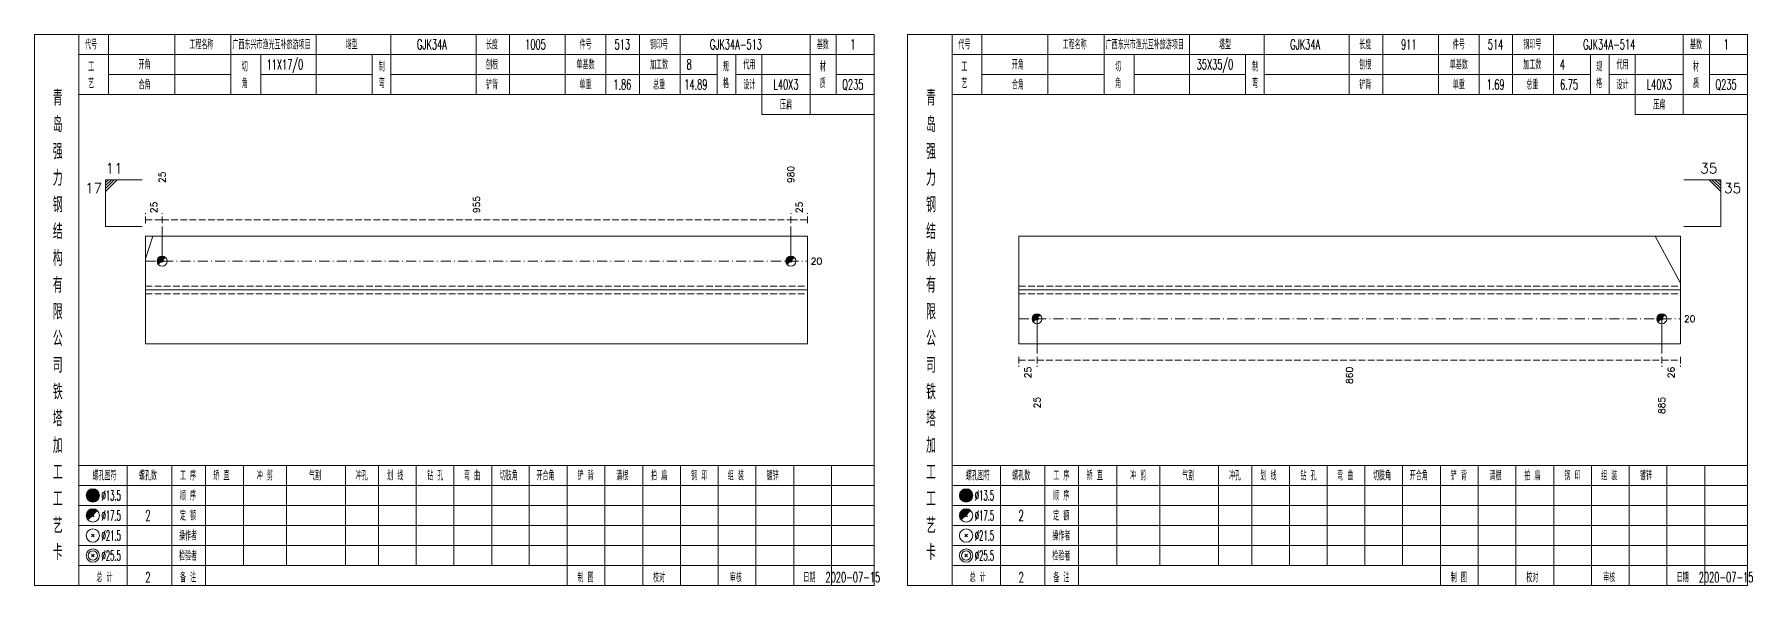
# Model space of a CAD drawing. Extents: x 0 to 2606, y -377 to 6479.
# Drawn here: x 0 to 514, y 4200 to 4365 of the extents above; entities that cross this region are included whole.
import ezdxf
from ezdxf.enums import TextEntityAlignment as Align

# ---------------------------------------------------------------- set-up
doc = ezdxf.new("R2010")
doc.units = 0
doc.header["$MEASUREMENT"] = 0
doc.linetypes.add('一点画线', pattern=[5.2, 3, -1, 0.2, -1])
doc.linetypes.add('虚线', pattern=[2.75, 2, -0.75])
doc.layers.get('0').update_dxf_attribs({"linetype": 'CONTINUOUS', "lineweight": 25})
doc.layers.add('1', color=7, linetype='CONTINUOUS', lineweight=25)
doc.layers.add('4', color=7, linetype='CONTINUOUS', lineweight=25)
doc.styles.get("Standard").update_dxf_attribs({"font": 'simplex.shx', "width": 0.7, "height": 3, "bigfont": 'gbhzfs.shx'})

msp = doc.modelspace()

# ---------------------------------------------------------------- linework, layer by layer
at = {"color": 7, "linetype": 'Continuous', "lineweight": 13}
for p, q in [((21.3, 4321.5), (32.3, 4321.5)), ((21.3, 4307.5), (21.3, 4321.5)), ((22.18, 4321.5), (21.3, 4320.62)), ((23.05, 4321.5), (21.3, 4319.75)), ((23.93, 4321.5), (21.3, 4318.88)), ((24.8, 4321.5), (21.3, 4318)), ((504.8, 4321.5), (493.8, 4321.5)), ((501.3, 4321.5), (504.8, 4318)), ((502.18, 4321.5), (504.8, 4318.88)), ((503.05, 4321.5), (504.8, 4319.75)), ((503.93, 4321.5), (504.8, 4320.62)), ((504.8, 4307.5), (504.8, 4321.5)), ((21.3, 4307.5), (32.3, 4307.5)), ((38.23, 4297.12), (38.23, 4307.5)), ((226.47, 4297.12), (226.47, 4307.5)), ((504.8, 4307.5), (493.8, 4307.5)), ((33.3, 4297.77), (35.47, 4304.62)), ((492.8, 4290.52), (485.19, 4304.62)), ((300.14, 4279.88), (300.14, 4269.5)), ((487.15, 4279.88), (487.15, 4269.5))]:
    msp.add_line(p, q, dxfattribs=at)
at = {"color": 8, "linetype": '虚线', "lineweight": 9}
for p, q in [((33.3, 4308.5), (33.3, 4311.5)), ((38.23, 4308.5), (38.23, 4311.5)), ((38.23, 4308.5), (38.23, 4311.5)), ((226.47, 4308.5), (226.47, 4311.5)), ((226.47, 4308.5), (226.47, 4311.5)), ((231.4, 4308.5), (231.4, 4311.5)), ((33.3, 4309.5), (38.23, 4309.5)), ((38.23, 4309.5), (226.47, 4309.5)), ((226.47, 4309.5), (231.4, 4309.5)), ((294.7, 4268.5), (294.7, 4265.5)), ((294.7, 4267.5), (300.14, 4267.5)), ((300.14, 4268.5), (300.14, 4265.5)), ((300.14, 4268.5), (300.14, 4265.5)), ((300.14, 4267.5), (487.15, 4267.5)), ((487.15, 4268.5), (487.15, 4265.5)), ((487.15, 4268.5), (487.15, 4265.5)), ((487.15, 4267.5), (492.8, 4267.5)), ((492.8, 4268.5), (492.8, 4265.5))]:
    msp.add_line(p, q, dxfattribs=at)
at = {"color": 7, "linetype": 'Continuous', "lineweight": 18}
for p, q in [((33.3, 4304.62), (33.3, 4272.38)), ((33.3, 4304.62), (231.4, 4304.62)), ((231.4, 4304.62), (231.4, 4272.38)), ((294.7, 4304.62), (294.7, 4272.38)), ((294.7, 4304.62), (492.8, 4304.62)), ((492.8, 4304.62), (492.8, 4272.38)), ((33.3, 4288.5), (231.4, 4288.5)), ((294.7, 4288.5), (492.8, 4288.5))]:
    msp.add_line(p, q, dxfattribs=at)
at = {"color": 3, "linetype": '一点画线', "lineweight": 13}
for p, q in [((33.3, 4297.12), (231.4, 4297.12)), ((294.7, 4279.88), (492.8, 4279.88))]:
    msp.add_line(p, q, dxfattribs=at)
at = {"color": 7, "linetype": 'Continuous', "lineweight": 0}
for p, q in [((37.93, 4296.82), (38.53, 4297.43)), ((37.93, 4297.43), (38.53, 4296.82)), ((226.17, 4296.82), (226.77, 4297.43)), ((226.17, 4297.43), (226.77, 4296.82))]:
    msp.add_line(p, q, dxfattribs=at)
at = {"color": 1, "linetype": '虚线', "lineweight": 18}
for p, q in [((33.3, 4289.62), (231.4, 4289.62)), ((33.3, 4287.38), (231.4, 4287.38)), ((294.7, 4289.62), (492.8, 4289.62)), ((294.7, 4287.38), (492.8, 4287.38))]:
    msp.add_line(p, q, dxfattribs=at)
at = {"color": 7, "linetype": 'Continuous', "lineweight": 13}
for centre in [(38.23, 4297.12), (226.47, 4297.12)]:
    msp.add_circle(centre, 1.5, dxfattribs=at)
for centre, radius in [((38.23, 4297.12), 1.35), ((38.23, 4297.12), 1.2), ((38.23, 4297.12), 1.05), ((38.23, 4297.12), 0.9), ((38.23, 4297.12), 0.75), ((38.23, 4297.12), 0.6), ((38.23, 4297.12), 0.45), ((38.23, 4297.12), 0.3), ((38.23, 4297.12), 0.15), ((226.47, 4297.12), 1.35), ((226.47, 4297.12), 1.2), ((226.47, 4297.12), 1.05), ((226.47, 4297.12), 0.9), ((226.47, 4297.12), 0.75), ((226.47, 4297.12), 0.6), ((226.47, 4297.12), 0.45), ((226.47, 4297.12), 0.3), ((226.47, 4297.12), 0.15)]:
    msp.add_arc(centre, radius, 45, 225, dxfattribs=at)
at = {"layer": '1', "color": 7, "linetype": 'Continuous', "lineweight": 0}
for p, q in [((299.84, 4279.57), (300.44, 4280.18)), ((299.84, 4280.18), (300.44, 4279.57)), ((486.85, 4279.57), (487.45, 4280.18)), ((486.85, 4280.18), (487.45, 4279.57))]:
    msp.add_line(p, q, dxfattribs=at)
at = {"layer": '1', "color": 7, "linetype": 'Continuous', "lineweight": 18}
for p, q in [((33.3, 4272.38), (231.4, 4272.38)), ((294.7, 4272.38), (492.8, 4272.38))]:
    msp.add_line(p, q, dxfattribs=at)
at = {"layer": '1', "color": 7, "linetype": 'Continuous', "lineweight": 13}
for centre in [(300.14, 4279.88), (487.15, 4279.88)]:
    msp.add_circle(centre, 1.5, dxfattribs=at)
for centre, radius in [((300.14, 4279.88), 1.35), ((300.14, 4279.88), 1.2), ((300.14, 4279.88), 1.05), ((300.14, 4279.88), 0.9), ((300.14, 4279.88), 0.75), ((300.14, 4279.88), 0.6), ((300.14, 4279.88), 0.45), ((300.14, 4279.88), 0.3), ((300.14, 4279.88), 0.15), ((487.15, 4279.88), 1.35), ((487.15, 4279.88), 1.2), ((487.15, 4279.88), 1.05), ((487.15, 4279.88), 0.9), ((487.15, 4279.88), 0.75), ((487.15, 4279.88), 0.6), ((487.15, 4279.88), 0.45), ((487.15, 4279.88), 0.3), ((487.15, 4279.88), 0.15)]:
    msp.add_arc(centre, radius, 45, 225, dxfattribs=at)
at = {"layer": '4', "color": 1, "linetype": 'Continuous', "lineweight": 18}
for p, q in [((13.3, 4200), (13.3, 4365)), ((22.2, 4347), (22.2, 4365)), ((42, 4347), (42, 4365)), ((58.8, 4347), (58.8, 4365)), ((84.4, 4347), (84.4, 4365)), ((106.7, 4347), (106.7, 4365)), ((132.2, 4347), (132.2, 4365)), ((142.2, 4347), (142.2, 4365)), ((158.9, 4347), (158.9, 4365)), ((171.1, 4347), (171.1, 4365)), ((181.1, 4347), (181.1, 4365)), ((193.3, 4347), (193.3, 4365)), ((232.2, 4341), (232.2, 4365)), ((240, 4347), (240, 4365)), ((274.7, 4200), (274.7, 4365)), ((283.6, 4347), (283.6, 4365)), ((303.4, 4347), (303.4, 4365)), ((320.2, 4347), (320.2, 4365)), ((345.8, 4347), (345.8, 4365)), ((368.1, 4347), (368.1, 4365)), ((393.6, 4347), (393.6, 4365)), ((403.6, 4347), (403.6, 4365)), ((420.3, 4347), (420.3, 4365)), ((432.5, 4347), (432.5, 4365)), ((442.5, 4347), (442.5, 4365)), ((454.7, 4347), (454.7, 4365)), ((493.6, 4341), (493.6, 4365)), ((501.4, 4347), (501.4, 4365)), ((13.3, 4359), (251.4, 4359)), ((67.8, 4347), (67.8, 4359)), ((101.1, 4347), (101.1, 4359)), ((204.4, 4347), (204.4, 4359)), ((210, 4347), (210, 4359)), ((217.8, 4341), (217.8, 4359)), ((274.7, 4359), (512.8, 4359)), ((329.2, 4347), (329.2, 4359)), ((362.5, 4347), (362.5, 4359)), ((465.8, 4347), (465.8, 4359)), ((471.4, 4347), (471.4, 4359)), ((479.2, 4341), (479.2, 4359)), ((22.2, 4353), (58.8, 4353)), ((67.8, 4353), (101.1, 4353)), ((106.7, 4353), (204.4, 4353)), ((210, 4353), (232.2, 4353)), ((240, 4353), (251.4, 4353)), ((283.6, 4353), (320.2, 4353)), ((329.2, 4353), (362.5, 4353)), ((368.1, 4353), (465.8, 4353)), ((471.4, 4353), (493.6, 4353)), ((501.4, 4353), (512.8, 4353)), ((13.3, 4347), (251.4, 4347)), ((274.7, 4347), (512.8, 4347)), ((217.8, 4341), (251.4, 4341)), ((479.2, 4341), (512.8, 4341)), ((13.3, 4236), (251.4, 4236)), ((27.8, 4200), (27.8, 4236)), ((41.1, 4200), (41.1, 4236)), ((51.2, 4200), (51.2, 4236)), ((62.6, 4206), (62.6, 4236)), ((75.5, 4206), (75.5, 4236)), ((93.1, 4206), (93.1, 4236)), ((103, 4206), (103, 4236)), ((114.3, 4206), (114.3, 4236)), ((125.6, 4206), (125.6, 4236)), ((136.9, 4206), (136.9, 4236)), ((148.1, 4206), (148.1, 4236)), ((159.5, 4206), (159.5, 4236)), ((170.8, 4206), (170.8, 4236)), ((182.1, 4206), (182.1, 4236)), ((193.4, 4206), (193.4, 4236)), ((204.7, 4206), (204.7, 4236)), ((216, 4206), (216, 4236)), ((227.3, 4206), (227.3, 4236)), ((238.6, 4206), (238.6, 4236)), ((274.7, 4236), (512.8, 4236)), ((289.2, 4200), (289.2, 4236)), ((302.5, 4200), (302.5, 4236)), ((312.6, 4200), (312.6, 4236)), ((324, 4206), (324, 4236)), ((336.9, 4206), (336.9, 4236)), ((354.5, 4206), (354.5, 4236)), ((364.4, 4206), (364.4, 4236)), ((375.7, 4206), (375.7, 4236)), ((387, 4206), (387, 4236)), ((398.3, 4206), (398.3, 4236)), ((409.5, 4206), (409.5, 4236)), ((420.9, 4206), (420.9, 4236)), ((432.2, 4206), (432.2, 4236)), ((443.5, 4206), (443.5, 4236)), ((454.8, 4206), (454.8, 4236)), ((466.1, 4206), (466.1, 4236)), ((477.4, 4206), (477.4, 4236)), ((488.7, 4206), (488.7, 4236)), ((500, 4206), (500, 4236)), ((13.3, 4230), (251.4, 4230)), ((274.7, 4230), (512.8, 4230)), ((13.3, 4224), (251.4, 4224)), ((274.7, 4224), (512.8, 4224)), ((13.3, 4218), (251.4, 4218)), ((274.7, 4218), (512.8, 4218)), ((13.3, 4212), (251.4, 4212)), ((274.7, 4212), (512.8, 4212)), ((13.3, 4206), (251.4, 4206)), ((159.5, 4200), (159.5, 4206)), ((170.8, 4200), (170.8, 4206)), ((182.1, 4200), (182.1, 4206)), ((193.4, 4200), (193.4, 4206)), ((204.7, 4200), (204.7, 4206)), ((216, 4200), (216, 4206)), ((227.3, 4200), (227.3, 4206)), ((238.6, 4200), (238.6, 4206)), ((274.7, 4206), (512.8, 4206)), ((420.9, 4200), (420.9, 4206)), ((432.2, 4200), (432.2, 4206)), ((443.5, 4200), (443.5, 4206)), ((454.8, 4200), (454.8, 4206)), ((466.1, 4200), (466.1, 4206)), ((477.4, 4200), (477.4, 4206)), ((488.7, 4200), (488.7, 4206)), ((500, 4200), (500, 4206))]:
    msp.add_line(p, q, dxfattribs=at)
at = {"layer": '4', "color": 7, "linetype": 'Continuous', "lineweight": 13}
for p, q in [((17.3, 4226.8), (17.7, 4227.2)), ((17.7, 4226.8), (17.3, 4227.2)), ((278.7, 4226.8), (279.1, 4227.2)), ((279.1, 4226.8), (278.7, 4227.2)), ((17.1, 4214.6), (17.9, 4215.4)), ((17.9, 4214.6), (17.1, 4215.4)), ((278.5, 4214.6), (279.3, 4215.4)), ((279.3, 4214.6), (278.5, 4215.4)), ((17.1, 4208.6), (17.9, 4209.4)), ((17.9, 4208.6), (17.1, 4209.4)), ((278.5, 4208.6), (279.3, 4209.4)), ((279.3, 4208.6), (278.5, 4209.4))]:
    msp.add_line(p, q, dxfattribs=at)
at = {"layer": '4', "color": 7, "linetype": 'Continuous', "lineweight": 0}
for p, q in [((17.1, 4220.6), (17.9, 4221.4)), ((17.1, 4221.4), (17.9, 4220.6)), ((278.5, 4220.6), (279.3, 4221.4)), ((278.5, 4221.4), (279.3, 4220.6))]:
    msp.add_line(p, q, dxfattribs=at)
at = {"layer": '4', "color": 1, "linetype": 'Continuous', "lineweight": 18}
for points in [[(0, 4365), (0, 4200), (251.4, 4200), (251.4, 4365)], [(261.4, 4365), (261.4, 4200), (512.8, 4200), (512.8, 4365)]]:
    msp.add_lwpolyline(points, close=True, dxfattribs=at)
at = {"layer": '4', "color": 7, "linetype": 'Continuous', "lineweight": 13}
for centre, radius in [((17.5, 4227), 2), ((17.5, 4227), 1.8), ((17.5, 4227), 1.6), ((17.5, 4227), 1.4), ((17.5, 4227), 1.2), ((17.5, 4227), 1), ((278.9, 4227), 2), ((278.9, 4227), 1.8), ((278.9, 4227), 1.6), ((278.9, 4227), 1.4), ((278.9, 4227), 1.2), ((278.9, 4227), 1), ((17.5, 4221), 2), ((17.5, 4227), 0.8), ((17.5, 4227), 0.6), ((17.5, 4227), 0.4), ((17.5, 4227), 0.2), ((278.9, 4221), 2), ((278.9, 4227), 0.8), ((278.9, 4227), 0.6), ((278.9, 4227), 0.4), ((278.9, 4227), 0.2), ((17.5, 4215), 2), ((278.9, 4215), 2), ((17.5, 4209), 2), ((17.5, 4209), 1.4), ((278.9, 4209), 2), ((278.9, 4209), 1.4)]:
    msp.add_circle(centre, radius, dxfattribs=at)
for centre, radius in [((17.5, 4221), 1.8), ((278.9, 4221), 1.8), ((17.5, 4221), 1.6), ((17.5, 4221), 1.4), ((17.5, 4221), 1.2), ((17.5, 4221), 1), ((17.5, 4221), 0.8), ((17.5, 4221), 0.6), ((17.5, 4221), 0.4), ((17.5, 4221), 0.2), ((278.9, 4221), 1.6), ((278.9, 4221), 1.4), ((278.9, 4221), 1.2), ((278.9, 4221), 1), ((278.9, 4221), 0.8), ((278.9, 4221), 0.6), ((278.9, 4221), 0.4), ((278.9, 4221), 0.2)]:
    msp.add_arc(centre, radius, 45, 225, dxfattribs=at)

# ---------------------------------------------------------------- texts
at = {"color": 7, "linetype": 'Continuous', "lineweight": 13}
msp.add_text('11', height=3, dxfattribs=at).set_placement((21.3, 4322.5), align=Align.BOTTOM_LEFT)
msp.add_text('35', height=3, dxfattribs=at).set_placement((503.8, 4322.5), align=Align.BOTTOM_RIGHT)
for s, p in [('25', (38.23, 4320.5)), ('980', (226.47, 4320.5))]:
    msp.add_text(s, height=2, rotation=90, dxfattribs=at).set_placement(p, align=Align.MIDDLE_LEFT)
msp.add_text('17', height=3, dxfattribs=at).set_placement((20.3, 4320.5), align=Align.TOP_RIGHT)
at = {"color": 8, "linetype": 'Continuous', "lineweight": 9}
for s, p in [('955', (132.35, 4311.5)), ('25', (35.76, 4311.5)), ('25', (228.94, 4311.5))]:
    msp.add_text(s, height=2, rotation=90, dxfattribs=at).set_placement(p, align=Align.MIDDLE_LEFT)
at = {"color": 7, "linetype": 'Continuous', "lineweight": 13}
msp.add_text('35', height=3, dxfattribs=at).set_placement((505.8, 4320.5), align=Align.TOP_LEFT)
for p in [(232.4, 4297.12), (493.8, 4279.88)]:
    msp.add_text('20', height=2, dxfattribs=at).set_placement(p, align=Align.MIDDLE_LEFT)
at = {"color": 8, "linetype": 'Continuous', "lineweight": 9}
for s, p in [('25', (297.42, 4265.5)), ('860', (393.64, 4265.5)), ('26', (489.97, 4265.5))]:
    msp.add_text(s, height=2, rotation=90, dxfattribs=at).set_placement(p, align=Align.MIDDLE_RIGHT)
at = {"layer": '1', "color": 7, "linetype": 'Continuous', "lineweight": 13}
for s, p in [('25', (300.14, 4256.5)), ('885', (487.15, 4256.5))]:
    msp.add_text(s, height=2, rotation=90, dxfattribs=at).set_placement(p, align=Align.MIDDLE_RIGHT)
at = {"layer": '4', "color": 1, "linetype": 'Continuous', "lineweight": 13}
for s, height, width, p in [('代号', 3, 0.6, (17, 4362)), ('工程名称', 3, 0.6, (50, 4362)), ('广西东兴市渔光互补旅游项目', 3, 0.6, (71, 4362)), ('塔型', 3, 0.6, (95, 4362)), ('GJK34A', 3, 0.6, (119, 4362)), ('长度', 3, 0.6, (137, 4362)), ('1005', 3, 0.6, (150, 4362)), ('件号', 3, 0.6, (165, 4362)), ('513', 3, 0.6, (176, 4362)), ('钢印号', 3, 0.6, (187, 4362)), ('GJK34A-513', 3, 0.6, (210, 4362)), ('基数', 3, 0.6, (236, 4362)), ('1', 3, 0.6, (245, 4362)), ('代号', 3, 0.6, (278.4, 4362)), ('工程名称', 3, 0.6, (311.4, 4362)), ('广西东兴市渔光互补旅游项目', 3, 0.6, (332.4, 4362)), ('塔型', 3, 0.6, (356.4, 4362)), ('GJK34A', 3, 0.6, (380.4, 4362)), ('长度', 3, 0.6, (398.4, 4362)), ('911', 3, 0.6, (411.4, 4362)), ('件号', 3, 0.6, (426.4, 4362)), ('514', 3, 0.6, (437.4, 4362)), ('钢印号', 3, 0.6, (448.4, 4362)), ('GJK34A-514', 3, 0.6, (471.4, 4362)), ('基数', 3, 0.6, (497.4, 4362)), ('1', 3, 0.6, (506.4, 4362)), ('工', 3, 0.6, (17, 4355.4)), ('开角', 3, 0.6, (33, 4356)), ('切', 3, 0.6, (63, 4355.4)), ('11X17/0', 3, 0.6, (75, 4356)), ('制', 3, 0.6, (104, 4355.4)), ('刨根', 3, 0.6, (137, 4356)), ('单基数', 3, 0.6, (165, 4356)), ('加工数', 3, 0.6, (187, 4356)), ('8', 3, 0.6, (196, 4356)), ('规', 3, 0.6, (207, 4355.4)), ('代用', 3, 0.6, (214, 4356)), ('材', 3, 0.6, (236, 4355.4)), ('工', 3, 0.6, (278.4, 4355.4)), ('开角', 3, 0.6, (294.4, 4356)), ('切', 3, 0.6, (324.4, 4355.4)), ('35X35/0', 3, 0.6, (353.4, 4356)), ('制', 3, 0.6, (365.4, 4355.4)), ('刨根', 3, 0.6, (398.4, 4356)), ('单基数', 3, 0.6, (426.4, 4356)), ('加工数', 3, 0.6, (448.4, 4356)), ('4', 3, 0.6, (457.4, 4356)), ('规', 3, 0.6, (468.4, 4355.4)), ('代用', 3, 0.6, (475.4, 4356)), ('材', 3, 0.6, (497.4, 4355.4)), ('艺', 3, 0.6, (17, 4350.4)), ('合角', 3, 0.6, (33, 4350)), ('角', 3, 0.6, (63, 4350.4)), ('弯', 3, 0.6, (104, 4350.4)), ('铲背', 3, 0.6, (137, 4350)), ('单重', 3, 0.6, (165, 4350)), ('1.86', 3, 0.6, (176, 4350)), ('总重', 3, 0.6, (187, 4350)), ('14.89', 3, 0.6, (198, 4350)), ('格', 3, 0.6, (207, 4350.4)), ('设计', 3, 0.6, (214, 4350)), ('L40X3', 3, 0.6, (225, 4350)), ('质', 3, 0.6, (236, 4350.4)), ('Q235', 3, 0.6, (245, 4350)), ('艺', 3, 0.6, (278.4, 4350.4)), ('合角', 3, 0.6, (294.4, 4350)), ('角', 3, 0.6, (324.4, 4350.4)), ('弯', 3, 0.6, (365.4, 4350.4)), ('铲背', 3, 0.6, (398.4, 4350)), ('单重', 3, 0.6, (426.4, 4350)), ('1.69', 3, 0.6, (437.4, 4350)), ('总重', 3, 0.6, (448.4, 4350)), ('6.75', 3, 0.6, (459.4, 4350)), ('格', 3, 0.6, (468.4, 4350.4)), ('设计', 3, 0.6, (475.4, 4350)), ('L40X3', 3, 0.6, (486.4, 4350)), ('质', 3, 0.6, (497.4, 4350.4)), ('Q235', 3, 0.6, (506.4, 4350)), ('青', 4.6, 0.8, (7, 4346)), ('青', 4.6, 0.8, (268.4, 4346)), ('压扁', 3, 0.6, (225, 4344)), ('压扁', 3, 0.6, (486.4, 4344)), ('岛', 4.6, 0.8, (7, 4338)), ('岛', 4.6, 0.8, (268.4, 4338)), ('强', 4.6, 0.8, (7, 4330)), ('强', 4.6, 0.8, (268.4, 4330)), ('力', 4.6, 0.8, (7, 4322)), ('力', 4.6, 0.8, (268.4, 4322)), ('钢', 4.6, 0.8, (7, 4314)), ('钢', 4.6, 0.8, (268.4, 4314)), ('结', 4.6, 0.8, (7, 4306)), ('结', 4.6, 0.8, (268.4, 4306)), ('构', 4.6, 0.8, (7, 4298)), ('构', 4.6, 0.8, (268.4, 4298)), ('有', 4.6, 0.8, (7, 4290)), ('有', 4.6, 0.8, (268.4, 4290)), ('限', 4.6, 0.8, (7, 4282)), ('限', 4.6, 0.8, (268.4, 4282)), ('公', 4.6, 0.8, (7, 4274)), ('公', 4.6, 0.8, (268.4, 4274)), ('司', 4.6, 0.8, (7, 4266)), ('司', 4.6, 0.8, (268.4, 4266)), ('铁', 4.6, 0.8, (7, 4258)), ('铁', 4.6, 0.8, (268.4, 4258)), ('塔', 4.6, 0.8, (7, 4250)), ('塔', 4.6, 0.8, (268.4, 4250)), ('加', 4.6, 0.8, (7, 4242)), ('加', 4.6, 0.8, (268.4, 4242)), ('工', 4.6, 0.8, (7, 4234)), ('螺孔图符', 3, 0.6, (21, 4233)), ('螺孔数', 3, 0.6, (34, 4233)), ('工 序', 3, 0.6, (46, 4233)), ('矫 直', 3, 0.6, (56, 4233)), ('冲 剪', 3, 0.6, (69, 4233)), ('气割', 3, 0.6, (84, 4233)), ('冲孔', 3, 0.6, (98, 4233)), ('划 线', 3, 0.6, (108, 4233)), ('钻 孔', 3, 0.6, (120, 4233)), ('弯 曲', 3, 0.6, (131, 4233)), ('切肢角', 3, 0.6, (142, 4233)), ('开合角', 3, 0.6, (153, 4233)), ('铲 背', 3, 0.6, (165, 4233)), ('清根', 3, 0.6, (176, 4233)), ('拍 扁', 3, 0.6, (187, 4233)), ('钢 印', 3, 0.6, (199, 4233)), ('组 装', 3, 0.6, (210, 4233)), ('镀锌', 3, 0.6, (221, 4233)), ('工', 4.6, 0.8, (268.4, 4234)), ('螺孔图符', 3, 0.6, (282.4, 4233)), ('螺孔数', 3, 0.6, (295.4, 4233)), ('工 序', 3, 0.6, (307.4, 4233)), ('矫 直', 3, 0.6, (317.4, 4233)), ('冲 剪', 3, 0.6, (330.4, 4233)), ('气割', 3, 0.6, (345.4, 4233)), ('冲孔', 3, 0.6, (359.4, 4233)), ('划 线', 3, 0.6, (369.4, 4233)), ('钻 孔', 3, 0.6, (381.4, 4233)), ('弯 曲', 3, 0.6, (392.4, 4233)), ('切肢角', 3, 0.6, (403.4, 4233)), ('开合角', 3, 0.6, (414.4, 4233)), ('铲 背', 3, 0.6, (426.4, 4233)), ('清根', 3, 0.6, (437.4, 4233)), ('拍 扁', 3, 0.6, (448.4, 4233)), ('钢 印', 3, 0.6, (460.4, 4233)), ('组 装', 3, 0.6, (471.4, 4233)), ('镀锌', 3, 0.6, (482.4, 4233)), ('工', 4.6, 0.8, (7, 4226)), ('%%C13.5', 3, 0.5, (23, 4227)), ('顺 序', 3, 0.6, (46, 4227)), ('工', 4.6, 0.8, (268.4, 4226)), ('%%C13.5', 3, 0.5, (284.4, 4227)), ('顺 序', 3, 0.6, (307.4, 4227)), ('定 额', 3, 0.6, (46, 4221)), ('定 额', 3, 0.6, (307.4, 4221)), ('艺', 4.6, 0.8, (7, 4218)), ('%%C17.5', 3, 0.5, (23, 4221)), ('2', 3.2, 0.6, (34, 4221)), ('艺', 4.6, 0.8, (268.4, 4218)), ('%%C17.5', 3, 0.5, (284.4, 4221)), ('2', 3.2, 0.6, (295.4, 4221)), ('卡', 4.6, 0.8, (7, 4210)), ('%%C21.5', 3, 0.5, (23, 4215)), ('操作者', 3, 0.6, (46, 4215)), ('卡', 4.6, 0.8, (268.4, 4210)), ('%%C21.5', 3, 0.5, (284.4, 4215)), ('操作者', 3, 0.6, (307.4, 4215)), ('%%C25.5', 3, 0.5, (23, 4209)), ('检验者', 3, 0.6, (46, 4209)), ('%%C25.5', 3, 0.5, (284.4, 4209)), ('检验者', 3, 0.6, (307.4, 4209)), ('总 计', 3, 0.6, (21, 4202.5)), ('2', 3, 0.6, (34, 4202.5)), ('备 注', 3, 0.6, (46, 4202.5)), ('制 图', 3, 0.6, (165, 4202.5)), ('校对', 3, 0.6, (187, 4202.5)), ('审核', 3, 0.6, (210, 4202.5)), ('日期', 3, 0.6, (232, 4202.5)), ('2020-07-15', 3, 0.6, (245, 4202.5)), ('总 计', 3, 0.6, (282.4, 4202.5)), ('2', 3, 0.6, (295.4, 4202.5)), ('备 注', 3, 0.6, (307.4, 4202.5)), ('制 图', 3, 0.6, (426.4, 4202.5)), ('校对', 3, 0.6, (448.4, 4202.5)), ('审核', 3, 0.6, (471.4, 4202.5)), ('日期', 3, 0.6, (493.4, 4202.5)), ('2020-07-15', 3, 0.6, (506.4, 4202.5))]:
    msp.add_text(s, height=height, dxfattribs=dict(at, width=width)).set_placement(p, align=Align.MIDDLE_CENTER)

doc.saveas('drawing.dxf')
